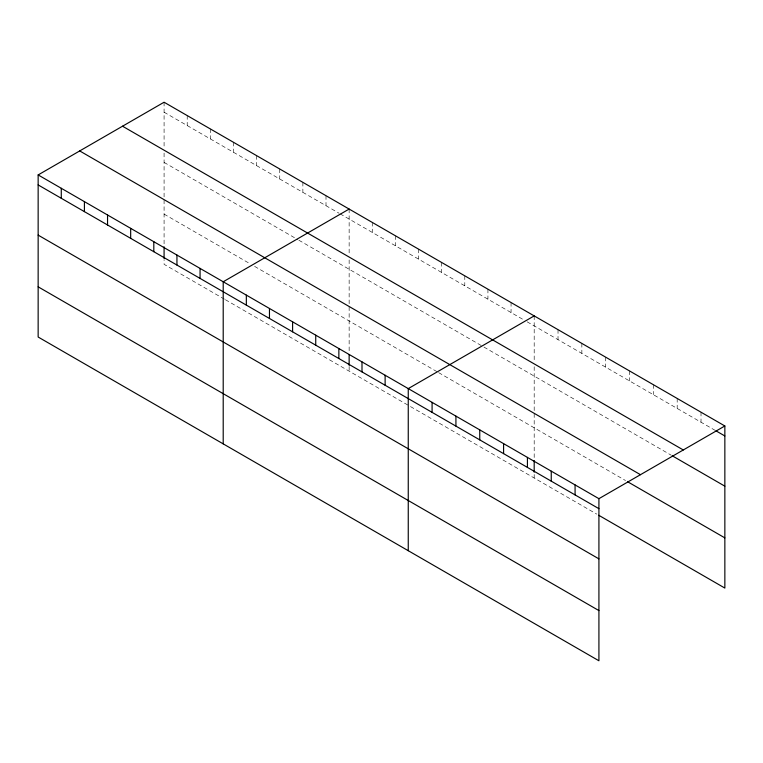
<?xml version="1.0" encoding="UTF-8"?>
<svg xmlns="http://www.w3.org/2000/svg" width="763" height="763" viewBox="0 0 763 763"><rect width="100%" height="100%" fill="white"/><g stroke="black" fill="none" stroke-linecap="round" stroke-linejoin="round"><path stroke-width="0.57" stroke-dasharray="3.81 2.86" d="M164.083 112.209L339.077 213.249M340.088 213.831L523.122 319.506M527.147 321.824L714.921 430.237M164.083 162.405L297.847 239.63M298.848 240.211L482.893 346.478M483.904 347.051L671.23 455.206M164.083 214.126L250.579 264.055M254.594 266.382L437.638 372.058M438.649 372.64L625.546 480.547M224.427 299.163L164.083 264.322L164.083 259.649M225.428 299.735L409.483 406.002M410.484 406.574L596.752 514.119M701.016 412.211L701.016 422.206M677.182 398.458L677.182 408.453M653.347 384.695L653.347 394.69M629.523 370.932L629.523 380.928M605.688 357.179L605.688 367.175M581.854 343.417L581.854 353.412M558.02 329.654L558.02 339.649M534.186 315.901L534.186 362.082M534.186 366.745L534.186 412.525M534.186 413.699L534.186 459.316M534.186 474.5L534.186 478M511.057 302.539L511.057 312.534M487.929 289.187L487.929 299.182M464.791 275.834L464.791 285.829M441.663 262.482L441.663 272.477M418.534 249.119L418.534 259.115M395.396 235.767L395.396 245.762M372.268 222.414L372.268 232.41M349.139 209.062L349.139 255.243M349.139 259.906L349.139 305.686M349.139 306.86L349.139 352.477M349.139 366.488L349.139 371.161M326.001 195.7L326.001 205.695M302.873 182.347L302.873 192.343M279.744 168.995L279.744 178.99M256.606 155.642L256.606 165.628M233.478 142.28L233.478 152.276M210.35 128.928L210.35 138.923M187.212 115.575L187.212 125.571M164.083 102.223L164.083 148.403M164.083 153.067L164.083 198.847M164.083 200.02L164.083 245.638"/><path stroke-width="1.14" d="M38.15 174.927L598.917 498.678L598.917 660.777L38.15 337.027L38.15 174.927L164.083 102.223L724.85 425.973L724.85 588.073L598.736 515.263M349.139 209.062L223.206 281.766L223.206 443.866M534.186 315.901L408.253 388.605L408.253 550.705M598.917 498.678L724.85 425.973M715.913 430.809L724.85 435.969M122.528 126.21L683.295 449.97M672.222 455.778L724.85 486.165M79.705 150.931L640.472 474.691M627.529 481.691L724.85 537.877M38.15 184.923L598.917 508.673M38.15 235.118L598.917 558.869M38.15 286.831L598.917 610.591M575.083 484.925L575.083 494.92M551.248 471.162L551.248 481.157M534.186 460.49L534.186 472.163M527.424 457.399L527.424 467.395M503.59 443.646L503.59 453.632M479.755 429.884L479.755 439.879M455.921 416.121L455.921 426.116M432.087 402.368L432.087 412.354M385.124 375.253L385.124 385.239M361.996 361.891L361.996 371.886M349.139 354.814L349.139 365.324M338.858 348.538L338.858 358.534M315.729 335.186L315.729 345.181M292.601 321.833L292.601 331.819M269.463 308.471L269.463 318.467M246.335 295.119L246.335 305.114M200.068 268.404L200.068 278.4M176.94 255.052L176.94 265.047M164.083 246.811L164.083 258.485M153.811 241.699L153.811 251.695M130.673 228.347L130.673 238.342M107.545 214.985L107.545 224.98M84.416 201.632L84.416 211.628M61.278 188.28L61.278 198.275"/></g></svg>
